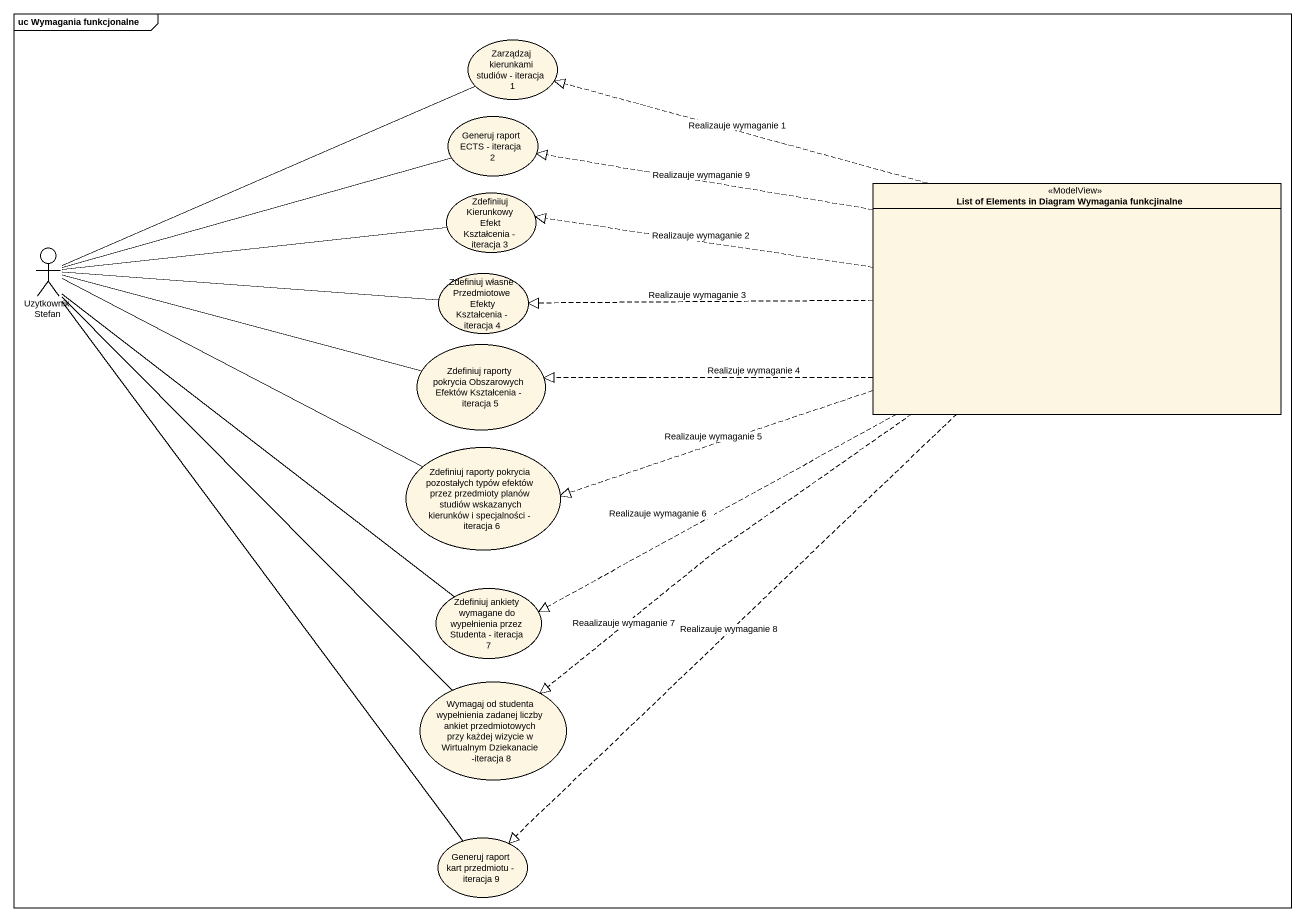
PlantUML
@startuml
mainframe uc Wymagania funkcjonalne
allowmixing
hide circle
hide empty members
usecase "Zarządzaj kierunkami studiów - iteracja 1" as Zarządzaj_kierunkami
usecase "Generuj raport ECTS - iteracja 2" as Generuj_raport_ECTS
usecase "Zdefiniiuj Kierunkowy Efekt Kształcenia - iteracja 3" as Zdefiniiuj_Kierunkowy_Efekt
class "List of Elements in Diagram Wymagania funkcjinalne" as List_of_Elements_in_Diagram <<ModelView>>
actor "Uzytkownik Stefan" as Uzytkownik_Stefan
usecase "Zdefiniuj własne Przedmiotowe Efekty Kształcenia - iteracja 4" as Zdefiniuj_własne
usecase "Zdefiniuj raporty pokrycia Obszarowych Efektów Kształcenia - iteracja 5" as Zdefiniuj_raporty_pokrycia
usecase "Zdefiniuj raporty pokrycia pozostałych typów efektów przez przedmioty planów studiów wskazanych kierunków i specjalności - iteracja 6" as Zdefiniuj_raporty_pokrycia_2
usecase "Zdefiniuj ankiety wymagane do wypełnienia przez Studenta - iteracja 7" as Zdefiniuj_ankiety_wymagane
usecase "Wymagaj od studenta wypełnienia zadanej liczby ankiet przedmiotowych przy każdej wizycie w Wirtualnym Dziekanacie -iteracja 8" as Wymagaj_od_studenta
usecase "Generuj raport kart przedmiotu - iteracja 9" as Generuj_raport_kart
Zdefiniiuj_Kierunkowy_Efekt -left- Uzytkownik_Stefan
List_of_Elements_in_Diagram .left.|> Zarządzaj_kierunkami : Realizauje wymaganie 1
List_of_Elements_in_Diagram .left.|> Generuj_raport_ECTS : Realizauje wymaganie 9
List_of_Elements_in_Diagram .left.|> Zdefiniiuj_Kierunkowy_Efekt : Realizauje wymaganie 2
List_of_Elements_in_Diagram .left.|> Zdefiniuj_własne : Realizauje wymaganie 3
List_of_Elements_in_Diagram .left.|> Zdefiniuj_raporty_pokrycia : Realizuje wymaganie 4
List_of_Elements_in_Diagram .left.|> Zdefiniuj_raporty_pokrycia_2 : Realizauje wymaganie 5
List_of_Elements_in_Diagram .left.|> Zdefiniuj_ankiety_wymagane : Realizauje wymaganie 6
List_of_Elements_in_Diagram ..|> Wymagaj_od_studenta : Reaalizauje wymaganie 7
List_of_Elements_in_Diagram ..|> Generuj_raport_kart : Realizauje wymaganie 8
Uzytkownik_Stefan -right- Zarządzaj_kierunkami
Uzytkownik_Stefan -right- Generuj_raport_ECTS
Zdefiniuj_własne -left- Uzytkownik_Stefan
Zdefiniuj_raporty_pokrycia -left- Uzytkownik_Stefan
Zdefiniuj_raporty_pokrycia_2 -left- Uzytkownik_Stefan
Zdefiniuj_ankiety_wymagane -up- Uzytkownik_Stefan
Wymagaj_od_studenta -up- Uzytkownik_Stefan
Generuj_raport_kart -up- Uzytkownik_Stefan
@enduml
